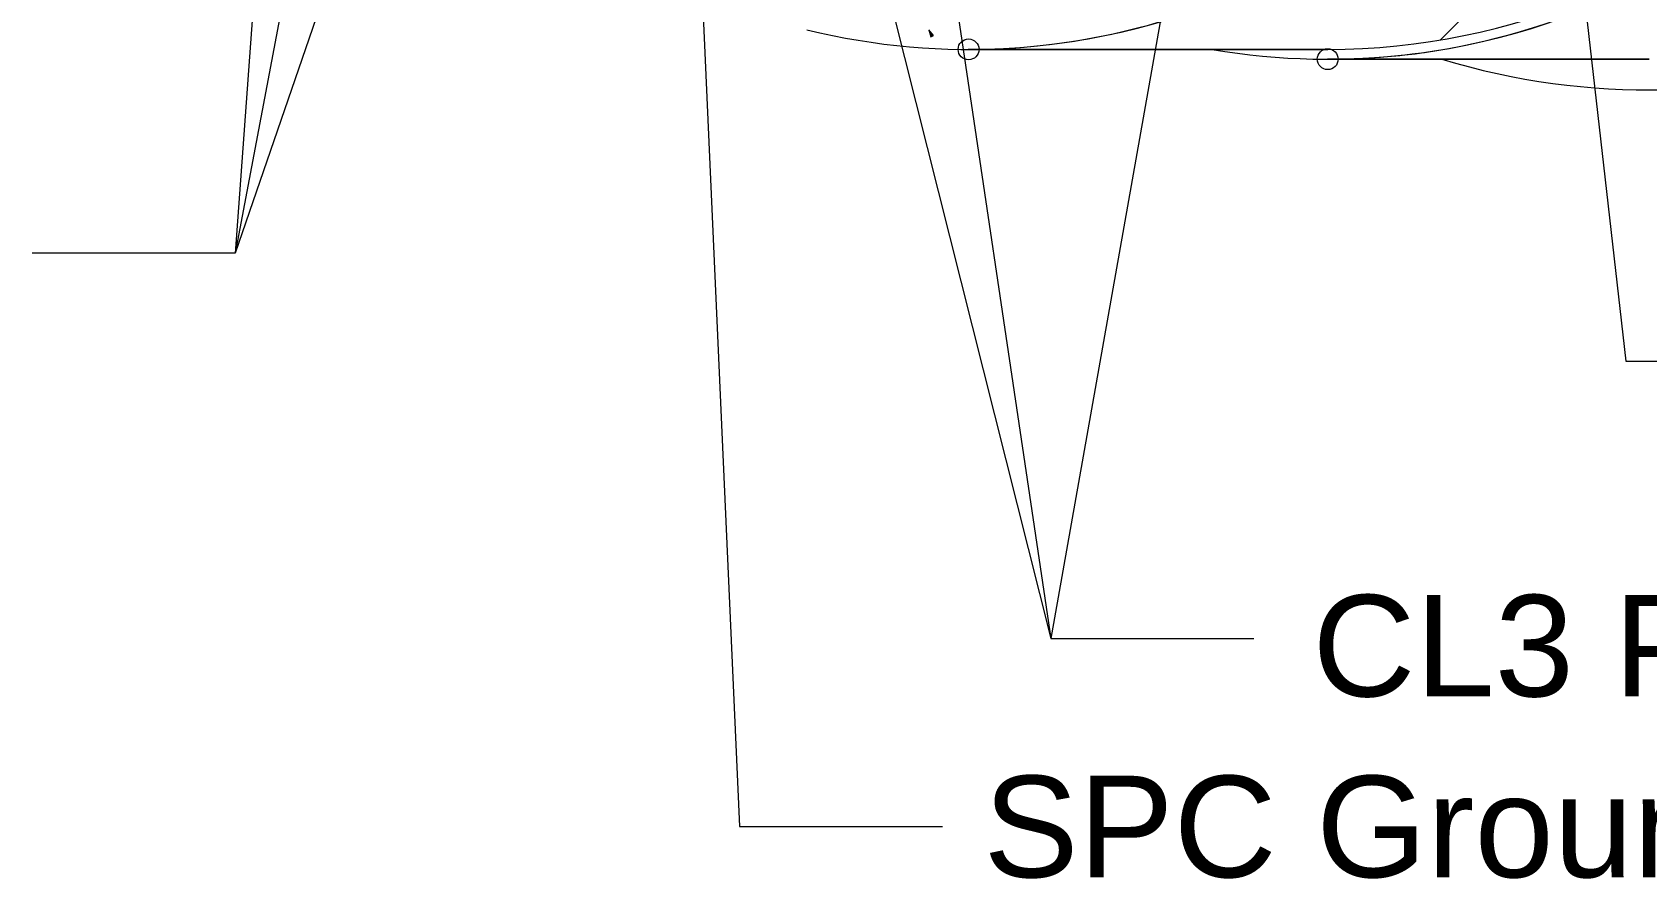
# Model space of a CAD drawing. Header units: feet. Extents: x 353 to 697, y -24 to 522.
# Drawn here: x 426.3 to 492.1, y -24.1 to 10.4 of the extents above; entities that cross this region are included whole.
import ezdxf

# ---------------------------------------------------------------- set-up
doc = ezdxf.new("R2010")
doc.units = ezdxf.units.FT
doc.header["$LTSCALE"] = 1.7
doc.header["$PDMODE"] = 32
doc.header["$PDSIZE"] = 0.85
doc.layers.add('2', color=7, linetype='Continuous', lineweight=13)
doc.layers.add('63', color=7, linetype='Continuous', lineweight=13)

msp = doc.modelspace()

# ---------------------------------------------------------------- hatches: boundary and pattern name
at = {"layer": '2'}
msp.add_hatch(color=256, dxfattribs=at).paths.add_polyline_path([(462.869, 10.51), (462.951, 10.216), (463.058, 10.27)])

# ---------------------------------------------------------------- linework, layer by layer
msp.add_lwpolyline([(462.869, 10.51), (462.951, 10.216), (463.058, 10.27)], close=True, dxfattribs=at)
at = {"layer": '63'}
for p, q in [((446.544, 36.28), (434.586, 1.394)), ((483.733, 10.097), (506.294, 32.657)), ((436.755, 31.558), (434.586, 1.394)), ((475.277, 27.581), (467.842, -14.313)), ((479.133, 9.71), (464.488, 9.71)), ((464.488, 9.71), (479.133, 9.71)), ((492.246, 9.31), (479.133, 9.31)), ((479.133, 9.31), (492.246, 9.31))]:
    msp.add_line(p, q, dxfattribs=at)
for points in [[(454.537, 38.544), (467.842, -14.313), (476.122, -14.313)], [(440.828, 34.458), (434.586, 1.394), (426.306, 1.394)], [(453.291, 19.285), (455.145, -21.98), (463.425, -21.98)], [(488.744, 19.318), (491.287, -2.999), (499.567, -2.999)], [(463.146, 17.205), (467.842, -14.313), (476.122, -14.313)]]:
    msp.add_lwpolyline(points, dxfattribs=at)
for centre, radius, start, end in [((492.246, 37.258), 29.2, 253.16337, 106.83429), ((479.133, 37.258), 27.948, 260.29467, 99.70532), ((479.133, 37.258), 27.948, 270, 90), ((464.488, 37.258), 27.548, 256.15854, 103.84146), ((464.488, 37.258), 27.548, 270, 90), ((479.133, 37.258), 27.548, 270, 90), ((479.133, 37.258), 27.548, 270, 90)]:
    msp.add_arc(centre, radius, start, end, dxfattribs=at)
for p in [(464.488, 9.71), (479.133, 9.31)]:
    msp.add_point(p, dxfattribs=at)

# ---------------------------------------------------------------- texts
at = {"layer": '2', "width": 1.05}
for s, p in [('CL3 PVC Insulation', (478.51, -16.68)), ('SPC Ground Wire', (465.095, -24.054))]:
    msp.add_text(s, height=4.14, dxfattribs=at).set_placement(p)

doc.saveas('drawing.dxf')
